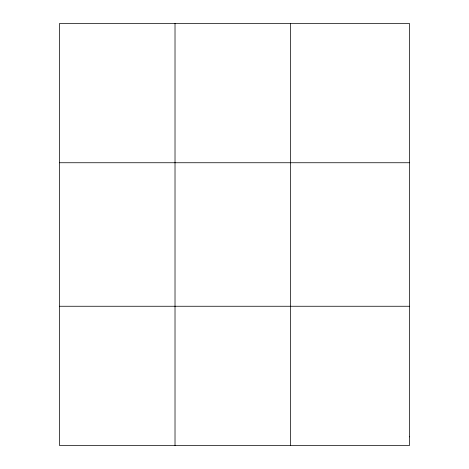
<?xml version="1.0" encoding="UTF-8"?>
<svg xmlns="http://www.w3.org/2000/svg" width="469" height="469" viewBox="0 0 469 469"><rect width="100%" height="100%" fill="white"/><g stroke="black" fill="none" stroke-linecap="round" stroke-linejoin="round"><path stroke-width="0.7" d="M175.019 23.45L175.019 445.55M290.481 23.45L290.481 445.55M59.551 162.743L409.449 162.743M59.551 306.257L409.449 306.257M409.449 436.844L409.449 445.55L59.551 445.55L59.551 23.45L409.449 23.45L409.449 436.844"/></g></svg>
